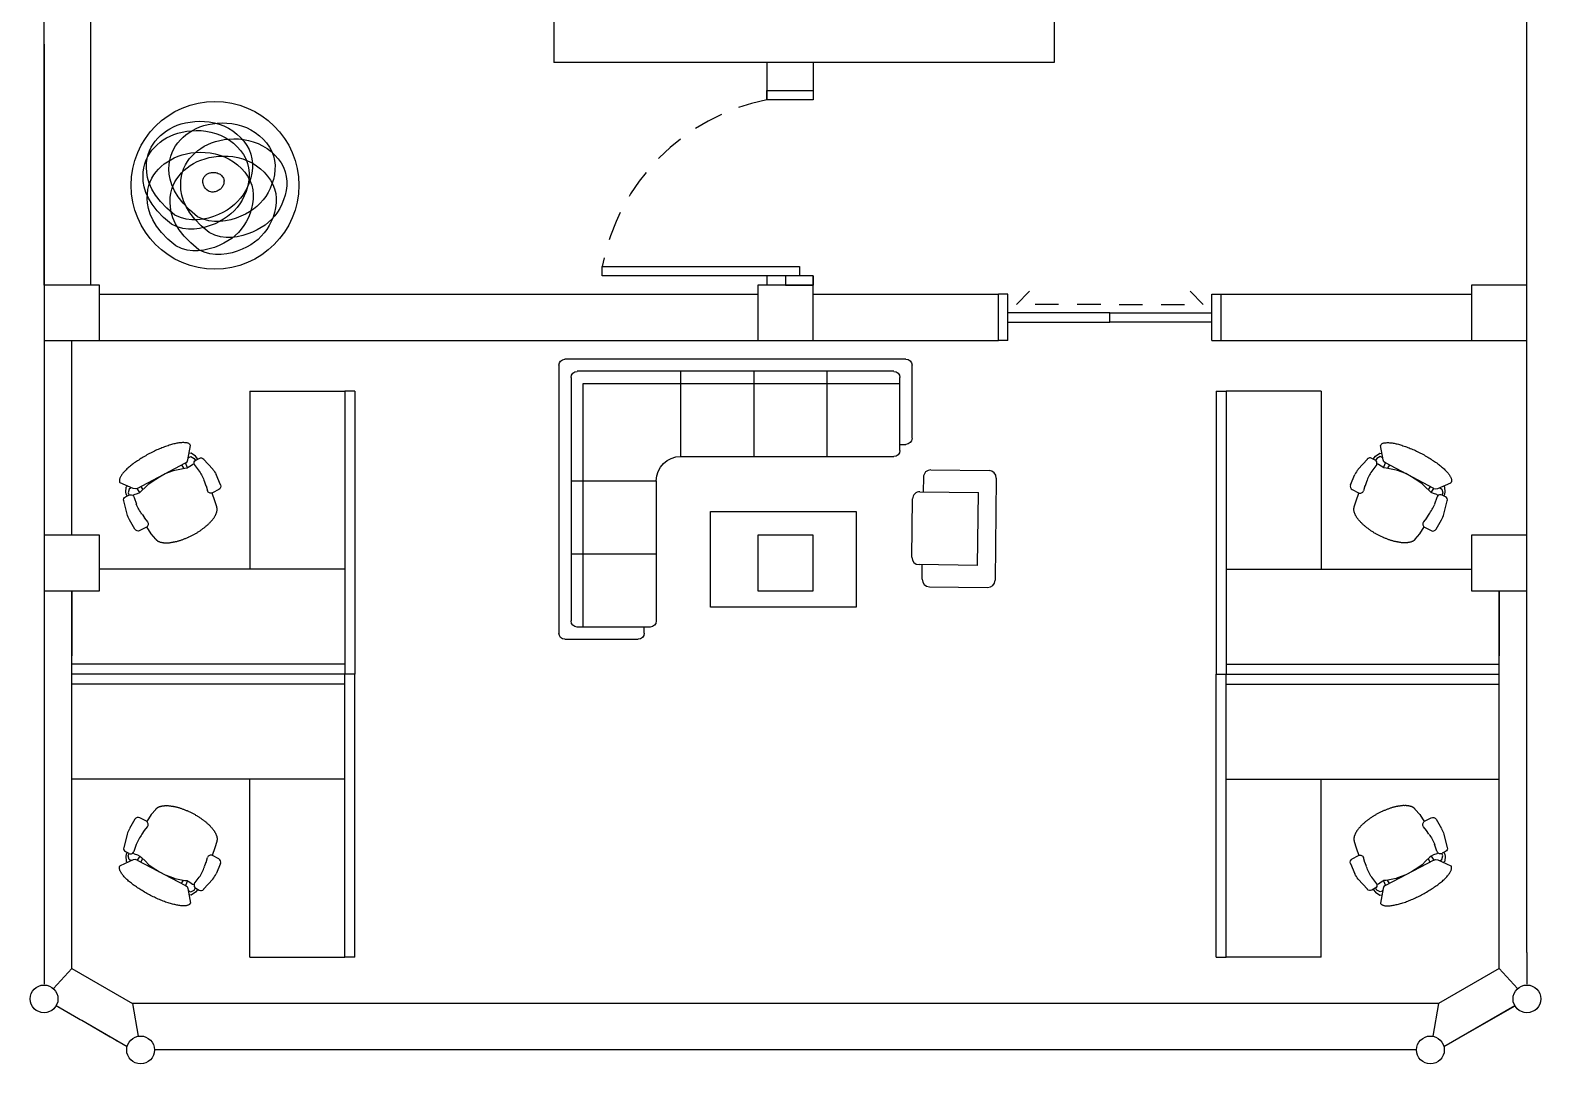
# Model space of a CAD drawing. Header units: millimetres. Extents: x -602 to 362, y 19021 to 19826.
# Drawn here: x -131.98 to -123.83, y 19646.84 to 19652.41 of the extents above; entities that cross this region are included whole.
import ezdxf

# ---------------------------------------------------------------- set-up
doc = ezdxf.new("R2010")
doc.units = ezdxf.units.MM
doc.linetypes.add('HIDDEN', pattern=[9.525, 6.35, -3.175])
for name, color, linetype in [('Duvar', 8, 'Continuous'), ('Kapı', 5, 'Continuous'), ('SectionCutEdges', 1, 'Continuous'), ('Tefriş', 254, 'Continuous')]:
    doc.layers.add(name, color=color, linetype=linetype)

# ---------------------------------------------------------------- blocks, each defined once
blk = doc.blocks.new('Çekirdek')
at = {"layer": 'Duvar'}
for points in [[(-7.7668, 19651.7375), (-8.0168, 19651.7375), (-8.0168, 19663.4375)], [(-7.7668, 19655.5875), (-7.7668, 19651.7375)], [(-5.2668, 19655.5875), (-5.2668, 19652.9375)], [(-2.5668, 19653.1875), (-2.5668, 19652.9375), (-5.2668, 19652.9375)]]:
    blk.add_lwpolyline(points, dxfattribs=at)
blk = doc.blocks.new('sofa 3')
for p, q in [((-2271, 232), (-2271, 900)), ((-2215, 955), (-157, 955)), ((-2104, 844), (-269, 844)), ((-1492, 844), (-1492, 65)), ((-825, 844), (-825, 65)), ((-602, 955), (900, 955)), ((-602, 844), (788, 844)), ((-157, 844), (-157, 65)), ((955, 899), (955, -1548)), ((-2160, 121), (-2160, 788)), ((733, 733), (-2160, 733)), ((733, -1492), (733, 733)), ((844, 788), (844, -1437)), ((-2160, 176), (-2215, 176)), ((-157, 65), (-2104, 65)), ((65, -1437), (65, -157)), ((844, -157), (65, -157)), ((844, -825), (65, -825)), ((788, -1492), (121, -1492)), ((176, -1548), (176, -1492)), ((900, -1604), (232, -1604))]:
    blk.add_line(p, q)
for centre, radius, start, end in [((-2215, 900), 55.6, 90, 180), ((-2104, 788), 55.6, 90, 180), ((788, 788), 55.6, 0, 90), ((900, 899), 55.6, 0, 90), ((-2215, 232), 55.6, 180, 270), ((-2104, 121), 55.6, 180, 270), ((-157, -157), 223, 0, 90), ((121, -1437), 55.6, 180, 270), ((788, -1437), 55.6, 270, 0), ((232, -1548), 55.6, 180, 270), ((900, -1548), 55.6, 270, 0)]:
    blk.add_arc(centre, radius, start, end)
blk = doc.blocks.new('AP00XXXX$0$A$C53421247-flat-2')
at = {"color": 0}
for p, q in [((-0.3252, 0.689), (-0.3205, 0.6949)), ((-0.3205, 0.6949), (-0.3152, 0.7004)), ((-0.3152, 0.7004), (-0.3108, 0.7055)), ((-0.3108, 0.7055), (-0.3058, 0.7104)), ((-0.3058, 0.7104), (-0.3015, 0.7155)), ((-0.3015, 0.7155), (-0.2968, 0.7197)), ((-0.2968, 0.7197), (-0.2921, 0.7239)), ((-0.2921, 0.7239), (-0.2875, 0.7281)), ((-0.2875, 0.7281), (-0.2831, 0.7316)), ((-0.2831, 0.7316), (-0.2788, 0.7352)), ((-0.2788, 0.7352), (-0.2745, 0.7387)), ((-0.2745, 0.7387), (-0.2705, 0.7416)), ((-0.2705, 0.7416), (-0.2658, 0.7441)), ((-0.2658, 0.7441), (-0.2622, 0.7464)), ((-0.2622, 0.7464), (-0.2585, 0.7486)), ((-0.2585, 0.7486), (-0.2542, 0.7505)), ((-0.2542, 0.7505), (-0.2509, 0.7521)), ((-0.2509, 0.7521), (-0.247, 0.7533)), ((-0.247, 0.7533), (-0.244, 0.7542)), ((-0.244, 0.7542), (-0.2404, 0.7548)), ((-0.2404, 0.7548), (-0.2377, 0.7551)), ((-0.2377, 0.7551), (-0.2345, 0.7551)), ((-0.2345, 0.7551), (-0.2312, 0.755)), ((-0.2312, 0.755), (-0.2289, 0.7546)), ((-0.2289, 0.7546), (-0.226, 0.7539)), ((-0.226, 0.7539), (-0.2233, 0.7526)), ((-0.1829, 0.6652), (-0.2208, 0.7496)), ((-0.1906, 0.7106), (-0.2003, 0.7032)), ((-0.1584, 0.712), (-0.1906, 0.7106)), ((-0.1791, 0.6914), (-0.1548, 0.6969)), ((-0.148, 0.7099), (-0.1584, 0.712)), ((-0.1548, 0.6969), (-0.1401, 0.6917)), ((-0.1329, 0.7053), (-0.148, 0.7099)), ((-0.1278, 0.7151), (-0.1394, 0.693)), ((-0.0154, 0.7052), (-0.1011, 0.7268)), ((-0.3929, 0.5911), (-0.3879, 0.5992)), ((-0.3879, 0.5992), (-0.3832, 0.6067)), ((-0.3832, 0.6067), (-0.3791, 0.6145)), ((-0.3791, 0.6145), (-0.3743, 0.622)), ((-0.3743, 0.622), (-0.369, 0.6291)), ((-0.369, 0.6291), (-0.3642, 0.6366)), ((-0.3642, 0.6366), (-0.3595, 0.644)), ((-0.3595, 0.644), (-0.3545, 0.6505)), ((-0.3545, 0.6505), (-0.3498, 0.658)), ((-0.3498, 0.658), (-0.3447, 0.6645)), ((-0.1834, 0.6389), (-0.3498, 0.3235)), ((-0.3447, 0.6645), (-0.3397, 0.6709)), ((-0.3397, 0.6709), (-0.335, 0.6768)), ((-0.335, 0.6768), (-0.3299, 0.6832)), ((-0.3299, 0.6832), (-0.3252, 0.689)), ((-0.1963, 0.6142), (-0.1742, 0.6027)), ((-0.1668, 0.6104), (-0.1889, 0.5872)), ((-0.1873, 0.6758), (-0.1859, 0.6817)), ((-0.1859, 0.6817), (-0.1791, 0.6914)), ((-0.1834, 0.6389), (-0.1798, 0.652)), ((-0.1574, 0.6221), (-0.1834, 0.6389)), ((-0.1798, 0.652), (-0.1829, 0.6652)), ((-0.1574, 0.6221), (-0.1668, 0.6104)), ((-0.1492, 0.6377), (-0.1574, 0.6221)), ((-0.143, 0.6592), (-0.1492, 0.6377)), ((-0.1416, 0.6618), (-0.143, 0.6592)), ((-0.1363, 0.6657), (-0.1416, 0.6618)), ((-0.1243, 0.6586), (-0.0805, 0.644)), ((-0.0139, 0.6067), (0.0094, 0.5912)), ((0.0841, 0.6532), (0.022, 0.6898)), ((0.0699, 0.5786), (0.0927, 0.6222)), ((-0.4416, 0.4932), (-0.4382, 0.5013)), ((-0.4382, 0.5013), (-0.4348, 0.5095)), ((-0.4348, 0.5095), (-0.431, 0.5183)), ((-0.431, 0.5183), (-0.4269, 0.5261)), ((-0.4269, 0.5261), (-0.4232, 0.5349)), ((-0.4232, 0.5349), (-0.4191, 0.5427)), ((-0.4191, 0.5427), (-0.4147, 0.5511)), ((-0.4147, 0.5511), (-0.4106, 0.5589)), ((-0.4106, 0.5589), (-0.4062, 0.5674)), ((-0.4062, 0.5674), (-0.4021, 0.5752)), ((-0.4021, 0.5752), (-0.397, 0.5833)), ((-0.397, 0.5833), (-0.3929, 0.5911)), ((-0.2291, 0.5419), (-0.2595, 0.4933)), ((-0.2136, 0.562), (-0.2291, 0.5419)), ((-0.1889, 0.5872), (-0.2136, 0.562)), ((0.0107, 0.5905), (0.0347, 0.5714)), ((0.1143, 0.5464), (0.0689, 0.5767)), ((0.1483, 0.5179), (0.1143, 0.5464)), ((0.1483, 0.5179), (0.1496, 0.5172)), ((0.1496, 0.5172), (0.1512, 0.5155)), ((0.1512, 0.5155), (0.1528, 0.5138)), ((0.1528, 0.5138), (0.1544, 0.5122)), ((0.1544, 0.5122), (0.156, 0.5105)), ((0.156, 0.5105), (0.157, 0.5092)), ((0.157, 0.5092), (0.1586, 0.5075)), ((0.1586, 0.5075), (0.1599, 0.5052)), ((0.1599, 0.5052), (0.1612, 0.5029)), ((0.1612, 0.5029), (0.1621, 0.5015)), ((0.1621, 0.5015), (0.1634, 0.4992)), ((0.1634, 0.4992), (0.1647, 0.4969)), ((0.1647, 0.4969), (0.1649, 0.4943)), ((0.1649, 0.4943), (0.1662, 0.4919)), ((-0.4749, 0.393), (-0.4738, 0.3999)), ((-0.4738, 0.3999), (-0.4717, 0.4071)), ((-0.4717, 0.4071), (-0.4696, 0.4143)), ((-0.4696, 0.4143), (-0.4675, 0.4215)), ((-0.4675, 0.4215), (-0.4651, 0.4293)), ((-0.4651, 0.4293), (-0.4626, 0.4371)), ((-0.4626, 0.4371), (-0.4602, 0.445)), ((-0.4602, 0.445), (-0.4578, 0.4528)), ((-0.4578, 0.4528), (-0.4547, 0.4603)), ((-0.4547, 0.4603), (-0.4519, 0.4688)), ((-0.4519, 0.4688), (-0.4485, 0.4769)), ((-0.4485, 0.4769), (-0.445, 0.4851)), ((-0.445, 0.4851), (-0.4416, 0.4932)), ((-0.3005, 0.4021), (-0.3032, 0.3936)), ((-0.2805, 0.4562), (-0.3005, 0.4021)), ((-0.2595, 0.4933), (-0.2805, 0.4562)), ((0.1668, 0.3964), (0.1661, 0.3918)), ((0.1662, 0.4919), (0.1675, 0.4896)), ((0.1672, 0.4003), (0.1668, 0.3964)), ((0.1686, 0.4046), (0.1672, 0.4003)), ((0.1675, 0.4896), (0.1678, 0.487)), ((0.1678, 0.487), (0.1687, 0.484)), ((0.169, 0.4085), (0.1686, 0.4046)), ((0.1687, 0.484), (0.169, 0.4814)), ((0.169, 0.4814), (0.1699, 0.4784)), ((0.1694, 0.4124), (0.169, 0.4085)), ((0.1698, 0.4164), (0.1694, 0.4124)), ((0.1708, 0.42), (0.1698, 0.4164)), ((0.1699, 0.4784), (0.1702, 0.4758)), ((0.1702, 0.4758), (0.1711, 0.4728)), ((0.1712, 0.4239), (0.1708, 0.42)), ((0.1711, 0.4728), (0.1711, 0.4695)), ((0.1711, 0.4695), (0.172, 0.4666)), ((0.1716, 0.4278), (0.1712, 0.4239)), ((0.172, 0.4318), (0.1716, 0.4278)), ((0.172, 0.4666), (0.1719, 0.4633)), ((0.1719, 0.4633), (0.1719, 0.46)), ((0.1719, 0.46), (0.1728, 0.457)), ((0.1724, 0.4357), (0.172, 0.4318)), ((0.1724, 0.4498), (0.1723, 0.4465)), ((0.1723, 0.4465), (0.1729, 0.4429)), ((0.1728, 0.4537), (0.1724, 0.4498)), ((0.1725, 0.439), (0.1724, 0.4357)), ((0.1729, 0.4429), (0.1725, 0.439)), ((0.1728, 0.457), (0.1728, 0.4537)), ((-0.4832, 0.3328), (-0.4831, 0.3377)), ((-0.4823, 0.3282), (-0.4832, 0.3328)), ((-0.4831, 0.3377), (-0.4827, 0.3433)), ((-0.4827, 0.3433), (-0.4823, 0.3489)), ((-0.4824, 0.3233), (-0.4823, 0.3282)), ((-0.4818, 0.3196), (-0.4824, 0.3233)), ((-0.4823, 0.3489), (-0.4818, 0.3544)), ((-0.4818, 0.3544), (-0.4811, 0.3606)), ((-0.4809, 0.315), (-0.4818, 0.3196)), ((-0.4811, 0.3606), (-0.4806, 0.3662)), ((-0.4803, 0.3114), (-0.4809, 0.315)), ((-0.4806, 0.3662), (-0.4795, 0.3731)), ((-0.4791, 0.3074), (-0.4803, 0.3114)), ((-0.4795, 0.3731), (-0.4781, 0.379)), ((-0.4781, 0.3045), (-0.4791, 0.3074)), ((-0.4781, 0.379), (-0.477, 0.3858)), ((-0.4765, 0.3012), (-0.4781, 0.3045)), ((-0.477, 0.3858), (-0.4749, 0.393)), ((-0.4746, 0.2985), (-0.4765, 0.3012)), ((-0.4733, 0.2962), (-0.4746, 0.2985)), ((-0.3698, 0.3075), (-0.4646, 0.2908)), ((-0.4128, 0.2853), (-0.4109, 0.3)), ((-0.3863, 0.3012), (-0.3911, 0.2888)), ((-0.38, 0.3054), (-0.3863, 0.3012)), ((-0.3572, 0.3125), (-0.3698, 0.3075)), ((-0.3498, 0.3235), (-0.3572, 0.3125)), ((-0.3185, 0.3105), (-0.3498, 0.3235)), ((-0.3369, 0.3482), (-0.3148, 0.335)), ((-0.3212, 0.3053), (-0.3286, 0.2943)), ((-0.3178, 0.3118), (-0.3212, 0.3053)), ((-0.3162, 0.3275), (-0.3178, 0.3118)), ((-0.3032, 0.3936), (-0.3162, 0.3275)), ((0.1339, 0.3002), (0.1315, 0.2956)), ((0.136, 0.3041), (0.1339, 0.3002)), ((0.1377, 0.309), (0.136, 0.3041)), ((0.1397, 0.3129), (0.1377, 0.309)), ((0.1415, 0.3178), (0.1397, 0.3129)), ((0.1438, 0.3223), (0.1415, 0.3178)), ((0.1452, 0.3266), (0.1438, 0.3223)), ((0.147, 0.3314), (0.1452, 0.3266)), ((0.149, 0.3353), (0.147, 0.3314)), ((0.1504, 0.3396), (0.149, 0.3353)), ((0.1521, 0.3445), (0.1504, 0.3396)), ((0.1535, 0.3487), (0.1521, 0.3445)), ((0.1549, 0.353), (0.1535, 0.3487)), ((0.1566, 0.3579), (0.1549, 0.353)), ((0.158, 0.3621), (0.1566, 0.3579)), ((0.1594, 0.3663), (0.158, 0.3621)), ((0.1601, 0.3709), (0.1594, 0.3663)), ((0.1615, 0.3752), (0.1601, 0.3709)), ((0.1629, 0.3794), (0.1615, 0.3752)), ((0.1636, 0.384), (0.1629, 0.3794)), ((0.1647, 0.3876), (0.1636, 0.384)), ((0.1661, 0.3918), (0.1647, 0.3876)), ((-0.4711, 0.2942), (-0.4733, 0.2962)), ((-0.4695, 0.2925), (-0.4711, 0.2942)), ((-0.3943, 0.2574), (-0.4128, 0.2853)), ((-0.3752, 0.2416), (-0.3943, 0.2574)), ((-0.3911, 0.2888), (-0.3797, 0.2663)), ((-0.3797, 0.2663), (-0.366, 0.2575)), ((-0.3681, 0.2553), (-0.3796, 0.2331)), ((-0.3083, 0.1446), (-0.3749, 0.2042)), ((-0.3421, 0.2748), (-0.3439, 0.2666)), ((-0.3407, 0.2774), (-0.3421, 0.2748)), ((-0.3286, 0.2943), (-0.3407, 0.2774)), ((-0.34, 0.2662), (-0.2953, 0.233)), ((-0.2266, 0.1996), (-0.2005, 0.1893)), ((0.0737, 0.2008), (0.0711, 0.1972)), ((0.0764, 0.2044), (0.0737, 0.2008)), ((0.0795, 0.2086), (0.0764, 0.2044)), ((0.0821, 0.2121), (0.0795, 0.2086)), ((0.0848, 0.2157), (0.0821, 0.2121)), ((0.0879, 0.2199), (0.0848, 0.2157)), ((0.0906, 0.2235), (0.0879, 0.2199)), ((0.0936, 0.2277), (0.0906, 0.2235)), ((0.0956, 0.2316), (0.0936, 0.2277)), ((0.0987, 0.2358), (0.0956, 0.2316)), ((0.1013, 0.2394), (0.0987, 0.2358)), ((0.1037, 0.2439), (0.1013, 0.2394)), ((0.1064, 0.2475), (0.1037, 0.2439)), ((0.1088, 0.252), (0.1064, 0.2475)), ((0.1112, 0.2566), (0.1088, 0.252)), ((0.1139, 0.2602), (0.1112, 0.2566)), ((0.1162, 0.2647), (0.1139, 0.2602)), ((0.1186, 0.2693), (0.1162, 0.2647)), ((0.1206, 0.2732), (0.1186, 0.2693)), ((0.1227, 0.2771), (0.1206, 0.2732)), ((0.1254, 0.2823), (0.1227, 0.2771)), ((0.1274, 0.2862), (0.1254, 0.2823)), ((0.1298, 0.2907), (0.1274, 0.2862)), ((0.1315, 0.2956), (0.1298, 0.2907)), ((-0.2061, 0.0945), (-0.2742, 0.1226)), ((-0.1992, 0.1886), (-0.1675, 0.1795)), ((-0.1758, 0.1051), (-0.1544, 0.1461)), ((-0.1031, 0.1301), (-0.1527, 0.1494)), ((-0.062, 0.1185), (-0.1031, 0.1301)), ((-0.0597, 0.1182), (-0.062, 0.1185)), ((-0.0584, 0.1175), (-0.0597, 0.1182)), ((-0.0561, 0.1171), (-0.0584, 0.1175)), ((-0.0538, 0.1167), (-0.0561, 0.1171)), ((-0.0515, 0.1164), (-0.0538, 0.1167)), ((-0.0492, 0.116), (-0.0515, 0.1164)), ((-0.0476, 0.116), (-0.0492, 0.116)), ((-0.0449, 0.1163), (-0.0476, 0.116)), ((-0.0426, 0.1159), (-0.0449, 0.1163)), ((-0.04, 0.1162), (-0.0426, 0.1159)), ((-0.038, 0.1168), (-0.04, 0.1162)), ((-0.0354, 0.1171), (-0.038, 0.1168)), ((-0.0328, 0.1174), (-0.0354, 0.1171)), ((-0.0308, 0.118), (-0.0328, 0.1174)), ((-0.0278, 0.1189), (-0.0308, 0.118)), ((-0.0252, 0.1192), (-0.0278, 0.1189)), ((-0.0229, 0.1205), (-0.0252, 0.1192)), ((-0.0199, 0.1214), (-0.0229, 0.1205)), ((-0.0176, 0.1227), (-0.0199, 0.1214)), ((-0.0146, 0.1236), (-0.0176, 0.1227)), ((-0.0123, 0.1249), (-0.0146, 0.1236)), ((-0.0093, 0.1258), (-0.0123, 0.1249)), ((-0.0067, 0.1277), (-0.0093, 0.1258)), ((-0.0037, 0.1287), (-0.0067, 0.1277)), ((-0.001, 0.1306), (-0.0037, 0.1287)), ((0.0016, 0.1325), (-0.001, 0.1306)), ((0.0049, 0.1341), (0.0016, 0.1325)), ((0.0076, 0.136), (0.0049, 0.1341)), ((0.0103, 0.1379), (0.0076, 0.136)), ((0.0129, 0.1398), (0.0103, 0.1379)), ((0.0159, 0.1424), (0.0129, 0.1398)), ((0.0186, 0.1443), (0.0159, 0.1424)), ((0.0216, 0.1469), (0.0186, 0.1443)), ((0.0242, 0.1488), (0.0216, 0.1469)), ((0.0272, 0.1514), (0.0242, 0.1488)), ((0.0302, 0.154), (0.0272, 0.1514)), ((0.0332, 0.1566), (0.0302, 0.154)), ((0.0362, 0.1591), (0.0332, 0.1566)), ((0.0396, 0.1624), (0.0362, 0.1591)), ((0.0426, 0.1649), (0.0396, 0.1624)), ((0.0449, 0.1678), (0.0426, 0.1649)), ((0.0483, 0.1711), (0.0449, 0.1678)), ((0.0506, 0.174), (0.0483, 0.1711)), ((0.054, 0.1772), (0.0506, 0.174)), ((0.0566, 0.1808), (0.054, 0.1772)), ((0.0596, 0.1833), (0.0566, 0.1808)), ((0.0623, 0.1869), (0.0596, 0.1833)), ((0.0657, 0.1901), (0.0623, 0.1869)), ((0.0684, 0.1937), (0.0657, 0.1901)), ((0.0711, 0.1972), (0.0684, 0.1937))]:
    blk.add_line(p, q, dxfattribs=at)
for centre, radius, start, end in [((-0.2261, 0.7474), 0.00587, 24.16374, 63.02312), ((-0.1189, 0.6814), 0.0235, 151.11621, 235.14315), ((-0.107, 0.7042), 0.0235, 75.81065, 151.11621), ((-0.0497, 0.5683), 0.1409, 59.48249, 75.81065), ((-0.1189, 0.6814), 0.0235, 235.14315, 256.79955), ((-0.2037, 0.3449), 0.3238, 54.17453, 67.72144), ((0.0719, 0.6331), 0.0235, 332.41816, 59.48249), ((-0.004, 0.5718), 0.0235, 51.10824, 56.24798), ((0.0491, 0.5895), 0.0235, 231.10822, 332.41816), ((-0.4655, 0.297), 0.00587, 230.3011, 279.93727), ((-0.3591, 0.2216), 0.0235, 151.08594, 229.32627), ((-0.3476, 0.2437), 0.0235, 72.28395, 151.08594), ((-0.1201, 0.5049), 0.3238, 237.11487, 250.66178), ((-0.2155, 0.2509), 0.1409, 229.02566, 245.35383), ((-0.1966, 0.116), 0.0235, 246.08595, 332.41816), ((-0.1923, 0.2114), 0.0235, 248.58833, 253.72809), ((-0.1752, 0.157), 0.0235, 332.41816, 70.7438)]:
    blk.add_arc(centre, radius, start, end, dxfattribs=at)

msp = doc.modelspace()

# ---------------------------------------------------------------- linework, layer by layer
msp.add_line((-123.90039, 19649.68749), (-123.90039, 19654.88749))
at = {"layer": 'Duvar'}
msp.add_line((-128.00039, 19652.08749), (-127.75039, 19652.08749), dxfattribs=at)
for points in [[(-131.90039, 19652.33749), (-131.90039, 19651.03749)], [(-128.00039, 19652.23749), (-128.00039, 19652.03749)], [(-127.75039, 19652.23749), (-127.75039, 19652.03749)], [(-128.00039, 19651.08749), (-128.00039, 19651.03749)], [(-127.75039, 19651.08749), (-127.75039, 19651.03749)], [(-131.60039, 19650.98749), (-128.05039, 19650.98749)], [(-127.75039, 19650.98749), (-126.75039, 19650.98749)], [(-125.55039, 19650.98749), (-124.20039, 19650.98749)], [(-131.90039, 19650.73749), (-131.90039, 19649.68749)], [(-131.75039, 19649.68749), (-131.75039, 19650.73749)], [(-131.60039, 19650.73749), (-128.05039, 19650.73749)], [(-127.75039, 19650.73749), (-126.75039, 19650.73749)], [(-125.55039, 19650.73749), (-124.20039, 19650.73749)]]:
    msp.add_lwpolyline(points, dxfattribs=at)
at = {"layer": 'Kapı'}
msp.add_line((-127.90039, 19651.03749), (-127.75039, 19651.03749), dxfattribs=at)
for points in [[(-127.75039, 19652.08749), (-127.75039, 19652.03749), (-128.00039, 19652.03749), (-128.00039, 19652.08749)], [(-127.90039, 19651.08749), (-128.88923, 19651.08749), (-128.88923, 19651.13749), (-127.82539, 19651.13749), (-127.82539, 19651.08749)], [(-127.75039, 19651.03749), (-127.75039, 19651.08749), (-127.90039, 19651.08749), (-127.90039, 19651.03749)], [(-126.75039, 19650.73749), (-126.75039, 19650.98749)], [(-126.70039, 19650.98749), (-126.75039, 19650.98749)], [(-126.70039, 19650.73749), (-126.70039, 19650.98749)], [(-125.60039, 19650.73749), (-125.60039, 19650.98749)], [(-125.60039, 19650.98749), (-125.55039, 19650.98749)], [(-125.55039, 19650.73749), (-125.55039, 19650.98749)], [(-126.70039, 19650.83749), (-126.15039, 19650.83749), (-126.15039, 19650.88749), (-126.70039, 19650.88749)], [(-125.60039, 19650.83749), (-126.15039, 19650.83749), (-126.15039, 19650.88749), (-125.60039, 19650.88749)], [(-126.70039, 19650.73749), (-126.75039, 19650.73749)], [(-125.60039, 19650.73749), (-125.55039, 19650.73749)]]:
    msp.add_lwpolyline(points, dxfattribs=at)
at = {"layer": 'Kapı', "linetype": 'HIDDEN', "ltscale": 0.02}
for points in [[(-126.19973, 19650.93328), (-126.65437, 19650.93328), (-126.58366, 19651.00399)], [(-126.10106, 19650.93328), (-125.64642, 19650.93328), (-125.71713, 19651.00399)]]:
    msp.add_lwpolyline(points, dxfattribs=at)
at = {"layer": 'Kapı', "linetype": 'HIDDEN', "ltscale": 0.025}
msp.add_arc((-127.77912, 19650.93005), 1.12933, 101.299332, 169.415593, dxfattribs=at)
at = {"layer": 'SectionCutEdges'}
for p, q in [((-131.90039, 19651.03749), (-131.90039, 19650.73749)), ((-131.60039, 19651.03749), (-131.90039, 19651.03749)), ((-131.60039, 19650.73749), (-131.60039, 19651.03749)), ((-127.75039, 19651.03749), (-128.05039, 19651.03749)), ((-128.05039, 19651.03749), (-128.05039, 19650.73749)), ((-127.75039, 19650.73749), (-127.75039, 19651.03749)), ((-123.90039, 19651.03749), (-124.20039, 19651.03749)), ((-124.20039, 19651.03749), (-124.20039, 19650.73749)), ((-123.90039, 19650.73749), (-123.90039, 19651.03749)), ((-131.90039, 19650.73749), (-131.60039, 19650.73749)), ((-128.05039, 19650.73749), (-127.75039, 19650.73749)), ((-124.20039, 19650.73749), (-123.90039, 19650.73749)), ((-131.90039, 19649.68749), (-131.90039, 19649.38749)), ((-131.60039, 19649.68749), (-131.90039, 19649.68749)), ((-131.60039, 19649.38749), (-131.60039, 19649.68749)), ((-127.75039, 19649.68749), (-128.05039, 19649.68749)), ((-128.05039, 19649.68749), (-128.05039, 19649.38749)), ((-127.75039, 19649.38749), (-127.75039, 19649.68749)), ((-123.90039, 19649.68749), (-124.20039, 19649.68749)), ((-124.20039, 19649.68749), (-124.20039, 19649.38749)), ((-123.90039, 19649.38749), (-123.90039, 19649.68749)), ((-131.90039, 19649.38749), (-131.60039, 19649.38749)), ((-131.90039, 19649.38749), (-131.90039, 19647.43561)), ((-131.75039, 19647.34901), (-131.75039, 19649.38749)), ((-131.75039, 19647.34901), (-131.75039, 19649.38749)), ((-128.05039, 19649.38749), (-127.75039, 19649.38749)), ((-124.20039, 19649.38749), (-123.90039, 19649.38749)), ((-124.05039, 19647.34901), (-124.05039, 19649.38749)), ((-123.90039, 19647.43561), (-123.90039, 19649.38749)), ((-131.90039, 19647.43561), (-131.90039, 19647.26428)), ((-123.90039, 19647.43561), (-123.90039, 19647.26428)), ((-131.75039, 19647.34901), (-131.4234, 19647.16022)), ((-124.05039, 19647.34901), (-124.37739, 19647.16022)), ((-131.71416, 19647.07809), (-131.83549, 19647.14814)), ((-131.71416, 19647.07809), (-131.82539, 19647.14231)), ((-124.37739, 19647.16022), (-131.4234, 19647.16022)), ((-123.96535, 19647.14628), (-124.2797, 19646.96662)), ((-131.6974, 19647.06842), (-131.71416, 19647.07809)), ((-131.70614, 19647.07346), (-131.71416, 19647.07809)), ((-131.6974, 19647.06842), (-131.70614, 19647.07346)), ((-131.54334, 19646.97947), (-131.6974, 19647.06842)), ((-131.48888, 19646.94803), (-131.51271, 19646.96178)), ((-124.49585, 19646.91022), (-131.30494, 19646.91022))]:
    msp.add_line(p, q, dxfattribs=at)
for points in [[(-131.75039, 19647.34901), (-131.84964, 19647.24082)], [(-124.05039, 19647.34901), (-123.95115, 19647.24082)], [(-131.4234, 19647.16022), (-131.39265, 19646.98401)], [(-124.37739, 19647.16022), (-124.40814, 19646.98401)], [(-123.9653, 19647.14814), (-124.34808, 19646.92714)], [(-131.45271, 19646.92714), (-131.6974, 19647.06842)]]:
    msp.add_lwpolyline(points, dxfattribs=at)
for centre in [(-131.90024, 19647.18567), (-123.90055, 19647.18567), (-131.37979, 19646.91028), (-124.421, 19646.91028)]:
    msp.add_circle(centre, 0.07485, dxfattribs=at)
at = {"layer": 'Tefriş'}
for p, q in [((-130.78959, 19650.46445), (-130.78959, 19649.50365)), ((-130.78959, 19650.46445), (-130.27736, 19650.46445)), ((-130.22343, 19650.46445), (-130.27736, 19650.46445)), ((-130.27736, 19650.46445), (-130.27736, 19648.93749)), ((-130.22343, 19650.46445), (-130.22343, 19648.96445)), ((-130.22343, 19650.46445), (-130.22343, 19648.93749)), ((-125.57736, 19650.46445), (-125.52343, 19650.46445)), ((-125.57736, 19650.46445), (-125.57736, 19648.96445)), ((-125.57736, 19650.46445), (-125.57736, 19648.93749)), ((-125.52343, 19650.46445), (-125.52343, 19648.93749)), ((-125.0112, 19650.46445), (-125.52343, 19650.46445)), ((-125.0112, 19650.46445), (-125.0112, 19649.50365)), ((-127.15616, 19650.00102), (-127.15717, 19649.92224)), ((-127.11629, 19650.03988), (-126.80187, 19650.03586)), ((-126.763, 19649.99599), (-126.77005, 19649.44474)), ((-127.175, 19649.92247), (-126.85993, 19649.91844)), ((-126.86497, 19649.52475), (-126.85993, 19649.91844)), ((-128.30584, 19649.81505), (-127.51844, 19649.81505)), ((-127.2189, 19649.56865), (-127.21487, 19649.8836)), ((-130.27736, 19649.50365), (-131.60039, 19649.50365)), ((-126.86497, 19649.52475), (-127.18004, 19649.52877)), ((-126.86497, 19649.52475), (-127.18004, 19649.52877)), ((-127.16321, 19649.44976), (-127.1622, 19649.52855)), ((-125.52343, 19649.50365), (-124.20039, 19649.50365)), ((-127.12435, 19649.40989), (-126.80992, 19649.40587)), ((-131.75039, 19649.38749), (-131.75039, 19649.03749)), ((-124.05039, 19649.38749), (-124.05039, 19649.03749)), ((-130.27736, 19648.99142), (-131.75039, 19648.99142)), ((-130.22343, 19648.93749), (-131.75039, 19648.93749)), ((-130.22343, 19648.93749), (-131.75039, 19648.93749)), ((-130.27736, 19647.41053), (-130.27736, 19648.93749)), ((-130.22343, 19647.41053), (-130.22343, 19648.93749)), ((-125.57736, 19647.41053), (-125.57736, 19648.93749)), ((-125.57736, 19648.93749), (-124.05039, 19648.93749)), ((-125.57736, 19648.93749), (-124.05039, 19648.93749)), ((-125.52343, 19648.99142), (-124.05039, 19648.99142)), ((-125.52343, 19647.41053), (-125.52343, 19648.93749)), ((-130.27736, 19648.88356), (-131.75039, 19648.88356)), ((-130.22343, 19647.41053), (-130.22343, 19648.91053)), ((-125.57736, 19647.41053), (-125.57736, 19648.91053)), ((-125.52343, 19648.88356), (-124.05039, 19648.88356)), ((-130.27736, 19648.37133), (-131.75039, 19648.37133)), ((-130.78959, 19647.41053), (-130.78959, 19648.37133)), ((-125.52343, 19648.37133), (-124.05039, 19648.37133)), ((-125.0112, 19647.41053), (-125.0112, 19648.37133)), ((-130.78959, 19647.41053), (-130.27736, 19647.41053)), ((-130.22343, 19647.41053), (-130.27736, 19647.41053)), ((-125.57736, 19647.41053), (-125.52343, 19647.41053)), ((-125.0112, 19647.41053), (-125.52343, 19647.41053))]:
    msp.add_line(p, q, dxfattribs=at)
for points in [[(-131.21216, 19651.3654), (-131.25529, 19651.40257), (-131.28984, 19651.43844), (-131.3167, 19651.47295), (-131.33675, 19651.50601), (-131.35086, 19651.53757), (-131.35993, 19651.56755), (-131.36483, 19651.59589), (-131.36645, 19651.62252), (-131.36555, 19651.64739), (-131.36241, 19651.67059), (-131.35717, 19651.69221), (-131.35, 19651.71236), (-131.34104, 19651.73115), (-131.33046, 19651.74866), (-131.3184, 19651.76501), (-131.30503, 19651.7803), (-131.29046, 19651.7946), (-131.27472, 19651.80788), (-131.25779, 19651.82009), (-131.23967, 19651.83115), (-131.22036, 19651.84102), (-131.19983, 19651.84963), (-131.17809, 19651.85692), (-131.15513, 19651.86284), (-131.13097, 19651.8673), (-131.10584, 19651.87018), (-131.07998, 19651.87133), (-131.05367, 19651.8706), (-131.02715, 19651.86785), (-131.00068, 19651.86294), (-130.97452, 19651.85572), (-130.94892, 19651.84604), (-130.92416, 19651.83382), (-130.90057, 19651.81922), (-130.87848, 19651.80246), (-130.85825, 19651.78377), (-130.84021, 19651.76336), (-130.8247, 19651.74147), (-130.81208, 19651.71831), (-130.80267, 19651.6941), (-130.79673, 19651.66909), (-130.79408, 19651.64355), (-130.79445, 19651.61779), (-130.79756, 19651.59211), (-130.80313, 19651.56681), (-130.8109, 19651.54218), (-130.82059, 19651.51853), (-130.83192, 19651.49615), (-130.84469, 19651.47529), (-130.85889, 19651.45594), (-130.8746, 19651.43805), (-130.89188, 19651.42155), (-130.91082, 19651.40639), (-130.93146, 19651.39251), (-130.95389, 19651.37984), (-130.97817, 19651.36832), (-131.0043, 19651.35801), (-131.03201, 19651.34937), (-131.06095, 19651.343), (-131.09078, 19651.33947), (-131.12116, 19651.33936), (-131.15174, 19651.34326), (-131.18219, 19651.35174), (-131.21216, 19651.3654)], [(-131.19411, 19651.415), (-131.23724, 19651.45217), (-131.27179, 19651.48804), (-131.29865, 19651.52255), (-131.31869, 19651.55561), (-131.3328, 19651.58717), (-131.34187, 19651.61715), (-131.34678, 19651.64549), (-131.3484, 19651.67212), (-131.3475, 19651.69699), (-131.34435, 19651.72019), (-131.33912, 19651.74181), (-131.33194, 19651.76196), (-131.32299, 19651.78074), (-131.31241, 19651.79826), (-131.30035, 19651.81461), (-131.28697, 19651.8299), (-131.2724, 19651.8442), (-131.25666, 19651.85748), (-131.23974, 19651.86969), (-131.22162, 19651.88075), (-131.2023, 19651.89062), (-131.18178, 19651.89923), (-131.16004, 19651.90652), (-131.13707, 19651.91244), (-131.11291, 19651.9169), (-131.08778, 19651.91978), (-131.06193, 19651.92092), (-131.03561, 19651.9202), (-131.00909, 19651.91745), (-130.98262, 19651.91254), (-130.95646, 19651.90532), (-130.93086, 19651.89564), (-130.90611, 19651.88342), (-130.88251, 19651.86881), (-130.86043, 19651.85206), (-130.84019, 19651.83337), (-130.82215, 19651.81296), (-130.80665, 19651.79107), (-130.79402, 19651.76791), (-130.78462, 19651.7437), (-130.77868, 19651.71869), (-130.77603, 19651.69315), (-130.77639, 19651.66739), (-130.7795, 19651.64171), (-130.78508, 19651.61641), (-130.79284, 19651.59178), (-130.80253, 19651.56813), (-130.81387, 19651.54575), (-130.82663, 19651.52489), (-130.84083, 19651.50554), (-130.85654, 19651.48765), (-130.87383, 19651.47115), (-130.89276, 19651.45599), (-130.91341, 19651.4421), (-130.93583, 19651.42943), (-130.96011, 19651.41792), (-130.98624, 19651.40761), (-131.01395, 19651.39897), (-131.04289, 19651.3926), (-131.07272, 19651.38907), (-131.1031, 19651.38896), (-131.13369, 19651.39286), (-131.16414, 19651.40134), (-131.19411, 19651.415)], [(-131.07224, 19651.40598), (-131.11537, 19651.44315), (-131.14992, 19651.47903), (-131.17677, 19651.51353), (-131.19682, 19651.54659), (-131.21093, 19651.57815), (-131.22, 19651.60813), (-131.2249, 19651.63647), (-131.22652, 19651.6631), (-131.22562, 19651.68797), (-131.22248, 19651.71117), (-131.21724, 19651.7328), (-131.21007, 19651.75295), (-131.20112, 19651.77173), (-131.19053, 19651.78924), (-131.17848, 19651.80559), (-131.1651, 19651.82088), (-131.15053, 19651.83518), (-131.13479, 19651.84846), (-131.11786, 19651.86067), (-131.09975, 19651.87174), (-131.08043, 19651.8816), (-131.05991, 19651.89021), (-131.03817, 19651.89751), (-131.0152, 19651.90342), (-130.99104, 19651.90788), (-130.96591, 19651.91076), (-130.94006, 19651.91191), (-130.91374, 19651.91118), (-130.88722, 19651.90843), (-130.86075, 19651.90352), (-130.83459, 19651.8963), (-130.80899, 19651.88662), (-130.78423, 19651.8744), (-130.76064, 19651.8598), (-130.73856, 19651.84304), (-130.71832, 19651.82435), (-130.70028, 19651.80394), (-130.68478, 19651.78205), (-130.67215, 19651.75889), (-130.66275, 19651.73468), (-130.65681, 19651.70967), (-130.65416, 19651.68413), (-130.65452, 19651.65838), (-130.65763, 19651.63269), (-130.6632, 19651.60739), (-130.67097, 19651.58276), (-130.68066, 19651.55911), (-130.692, 19651.53673), (-130.70476, 19651.51587), (-130.71896, 19651.49652), (-130.73467, 19651.47863), (-130.75196, 19651.46213), (-130.77089, 19651.44697), (-130.79153, 19651.43309), (-130.81396, 19651.42042), (-130.83824, 19651.4089), (-130.86437, 19651.39859), (-130.89208, 19651.38996), (-130.92102, 19651.38358), (-130.95085, 19651.38005), (-130.98123, 19651.37994), (-131.01182, 19651.38384), (-131.04227, 19651.39232), (-131.07224, 19651.40598)], [(-131.00904, 19651.32031), (-131.05217, 19651.35748), (-131.08672, 19651.39335), (-131.11358, 19651.42786), (-131.13363, 19651.46092), (-131.14774, 19651.49248), (-131.15681, 19651.52246), (-131.16171, 19651.5508), (-131.16333, 19651.57743), (-131.16243, 19651.6023), (-131.15929, 19651.6255), (-131.15405, 19651.64712), (-131.14688, 19651.66727), (-131.13792, 19651.68606), (-131.12734, 19651.70357), (-131.11529, 19651.71992), (-131.10191, 19651.73521), (-131.08734, 19651.74951), (-131.0716, 19651.76279), (-131.05467, 19651.775), (-131.03656, 19651.78606), (-131.01724, 19651.79593), (-130.99671, 19651.80454), (-130.97497, 19651.81183), (-130.95201, 19651.81775), (-130.92785, 19651.82221), (-130.90272, 19651.82509), (-130.87686, 19651.82624), (-130.85055, 19651.82551), (-130.82403, 19651.82276), (-130.79756, 19651.81785), (-130.7714, 19651.81063), (-130.7458, 19651.80095), (-130.72104, 19651.78873), (-130.69745, 19651.77413), (-130.67536, 19651.75737), (-130.65513, 19651.73868), (-130.63709, 19651.71827), (-130.62158, 19651.69638), (-130.60896, 19651.67322), (-130.59955, 19651.64901), (-130.59361, 19651.624), (-130.59096, 19651.59846), (-130.59133, 19651.57271), (-130.59444, 19651.54702), (-130.60001, 19651.52172), (-130.60778, 19651.49709), (-130.61747, 19651.47344), (-130.6288, 19651.45106), (-130.64157, 19651.4302), (-130.65577, 19651.41085), (-130.67148, 19651.39296), (-130.68876, 19651.37646), (-130.7077, 19651.3613), (-130.72834, 19651.34742), (-130.75077, 19651.33475), (-130.77505, 19651.32323), (-130.80118, 19651.31292), (-130.82889, 19651.30428), (-130.85783, 19651.29791), (-130.88766, 19651.29438), (-130.91804, 19651.29427), (-130.94862, 19651.29817), (-130.97907, 19651.30665), (-131.00904, 19651.32031)], [(-131.18959, 19651.24817), (-131.23272, 19651.28534), (-131.26727, 19651.32121), (-131.29413, 19651.35571), (-131.31418, 19651.38878), (-131.32829, 19651.42034), (-131.33736, 19651.45032), (-131.34226, 19651.47866), (-131.34388, 19651.50529), (-131.34298, 19651.53016), (-131.33984, 19651.55336), (-131.3346, 19651.57498), (-131.32743, 19651.59513), (-131.31848, 19651.61391), (-131.30789, 19651.63143), (-131.29584, 19651.64778), (-131.28246, 19651.66306), (-131.26789, 19651.67737), (-131.25215, 19651.69065), (-131.23522, 19651.70285), (-131.21711, 19651.71392), (-131.19779, 19651.72379), (-131.17727, 19651.7324), (-131.15552, 19651.73969), (-131.13256, 19651.7456), (-131.1084, 19651.75007), (-131.08327, 19651.75294), (-131.05741, 19651.75409), (-131.0311, 19651.75337), (-131.00458, 19651.75062), (-130.97811, 19651.74571), (-130.95195, 19651.73848), (-130.92635, 19651.7288), (-130.90159, 19651.71658), (-130.878, 19651.70198), (-130.85591, 19651.68523), (-130.83568, 19651.66653), (-130.81764, 19651.64613), (-130.80213, 19651.62424), (-130.78951, 19651.60107), (-130.7801, 19651.57687), (-130.77416, 19651.55186), (-130.77151, 19651.52632), (-130.77188, 19651.50056), (-130.77499, 19651.47488), (-130.78056, 19651.44958), (-130.78833, 19651.42495), (-130.79802, 19651.40129), (-130.80935, 19651.37892), (-130.82212, 19651.35805), (-130.83632, 19651.33871), (-130.85203, 19651.32082), (-130.86931, 19651.30432), (-130.88825, 19651.28916), (-130.90889, 19651.27527), (-130.93132, 19651.2626), (-130.9556, 19651.25109), (-130.98173, 19651.24078), (-131.00944, 19651.23214), (-131.03838, 19651.22577), (-131.06821, 19651.22223), (-131.09859, 19651.22213), (-131.12918, 19651.22602), (-131.15962, 19651.23451), (-131.18959, 19651.24817)], [(-131.06613, 19651.22773), (-131.10926, 19651.26491), (-131.14381, 19651.30078), (-131.17067, 19651.33528), (-131.19071, 19651.36835), (-131.20483, 19651.39991), (-131.2139, 19651.42989), (-131.2188, 19651.45823), (-131.22042, 19651.48485), (-131.21952, 19651.50973), (-131.21638, 19651.53293), (-131.21114, 19651.55455), (-131.20397, 19651.5747), (-131.19501, 19651.59348), (-131.18443, 19651.611), (-131.17237, 19651.62734), (-131.159, 19651.64263), (-131.14443, 19651.65694), (-131.12868, 19651.67022), (-131.11176, 19651.68242), (-131.09364, 19651.69349), (-131.07433, 19651.70336), (-131.0538, 19651.71197), (-131.03206, 19651.71926), (-131.00909, 19651.72517), (-130.98494, 19651.72964), (-130.95981, 19651.73251), (-130.93395, 19651.73366), (-130.90764, 19651.73294), (-130.88112, 19651.73019), (-130.85465, 19651.72528), (-130.82848, 19651.71805), (-130.80289, 19651.70837), (-130.77813, 19651.69615), (-130.75454, 19651.68155), (-130.73245, 19651.66479), (-130.71222, 19651.6461), (-130.69417, 19651.6257), (-130.67867, 19651.6038), (-130.66605, 19651.58064), (-130.65664, 19651.55644), (-130.6507, 19651.53143), (-130.64805, 19651.50589), (-130.64842, 19651.48013), (-130.65152, 19651.45445), (-130.6571, 19651.42914), (-130.66487, 19651.40452), (-130.67456, 19651.38086), (-130.68589, 19651.35849), (-130.69865, 19651.33762), (-130.71286, 19651.31828), (-130.72857, 19651.30039), (-130.74585, 19651.28389), (-130.76478, 19651.26873), (-130.78543, 19651.25484), (-130.80786, 19651.24217), (-130.83214, 19651.23066), (-130.85827, 19651.22034), (-130.88597, 19651.21171), (-130.91491, 19651.20534), (-130.94475, 19651.2018), (-130.97513, 19651.2017), (-131.00571, 19651.20559), (-131.03616, 19651.21408), (-131.06613, 19651.22773)], [(-131.01317, 19651.54406), (-131.02179, 19651.5515), (-131.02871, 19651.55867), (-131.03408, 19651.56557), (-131.03809, 19651.57219), (-131.04091, 19651.5785), (-131.04272, 19651.58449), (-131.0437, 19651.59016), (-131.04403, 19651.59549), (-131.04385, 19651.60046), (-131.04322, 19651.6051), (-131.04217, 19651.60943), (-131.04074, 19651.61346), (-131.03895, 19651.61721), (-131.03683, 19651.62071), (-131.03442, 19651.62398), (-131.03174, 19651.62704), (-131.02883, 19651.6299), (-131.02568, 19651.63256), (-131.02229, 19651.635), (-131.01867, 19651.63721), (-131.01481, 19651.63919), (-131.0107, 19651.64091), (-131.00635, 19651.64237), (-131.00176, 19651.64355), (-130.99693, 19651.64444), (-130.9919, 19651.64502), (-130.98673, 19651.64525), (-130.98147, 19651.6451), (-130.97617, 19651.64455), (-130.97087, 19651.64357), (-130.96564, 19651.64213), (-130.96052, 19651.64019), (-130.95557, 19651.63775), (-130.95085, 19651.63483), (-130.94643, 19651.63147), (-130.94239, 19651.62774), (-130.93878, 19651.62366), (-130.93568, 19651.61928), (-130.93315, 19651.61464), (-130.93127, 19651.6098), (-130.93008, 19651.6048), (-130.92955, 19651.59969), (-130.92963, 19651.59454), (-130.93025, 19651.58941), (-130.93136, 19651.58434), (-130.93292, 19651.57942), (-130.93485, 19651.57469), (-130.93712, 19651.57021), (-130.93967, 19651.56604), (-130.94251, 19651.56217), (-130.94566, 19651.55859), (-130.94911, 19651.55529), (-130.9529, 19651.55226), (-130.95703, 19651.54948), (-130.96151, 19651.54695), (-130.96637, 19651.54465), (-130.9716, 19651.54258), (-130.97714, 19651.54086), (-130.98293, 19651.53958), (-130.98889, 19651.53888), (-130.99497, 19651.53885), (-131.00109, 19651.53963), (-131.00718, 19651.54133), (-131.01317, 19651.54406)], [(-127.51844, 19649.81505), (-127.51844, 19649.30009), (-128.30584, 19649.30009), (-128.30584, 19649.81505)]]:
    msp.add_lwpolyline(points, dxfattribs=at)
msp.add_circle((-130.97843, 19651.57564), 0.45243, dxfattribs=at)
for centre, start, end in [((-127.11679, 19650.00052), 89.267309, 179.267309), ((-126.80237, 19649.9965), 359.267309, 89.267309), ((-127.17551, 19649.8831), 89.267309, 179.267309), ((-127.17954, 19649.56814), 179.267309, 269.267309), ((-127.12384, 19649.44926), 179.267309, 269.267309), ((-126.80942, 19649.44524), 269.267309, 359.267309)]:
    msp.add_arc(centre, 0.03937, start, end, dxfattribs=at)

# ---------------------------------------------------------------- block references
at = {"layer": 'Duvar'}
msp.add_blockref('Çekirdek', (-123.88355, -0.7), dxfattribs=at)
at = {"layer": 'Tefriş', "xscale": -0.0005905511811023622, "yscale": 0.0005905511811023622, "zscale": 0.0005905511811023622}
msp.add_blockref('sofa 3', (-128.55873, 19650.07343), dxfattribs=at)
at = {"layer": 'Tefriş', "yscale": 0.8250000000000001, "zscale": 0.8250000000000001}
for p, xscale, rotation in [((-130.87094, 19649.7889), -0.8250000000000001, 89.99999999985803), ((-124.92985, 19649.7889), 0.8250000000000001, 270.000000000142), ((-130.87094, 19648.08608), 0.8250000000000001, 90.00000000014198), ((-124.92985, 19648.08608), -0.8250000000000001, 269.999999999858)]:
    msp.add_blockref('AP00XXXX$0$A$C53421247-flat-2', p, dxfattribs=dict(at, xscale=xscale, rotation=rotation))

doc.saveas('drawing.dxf')
